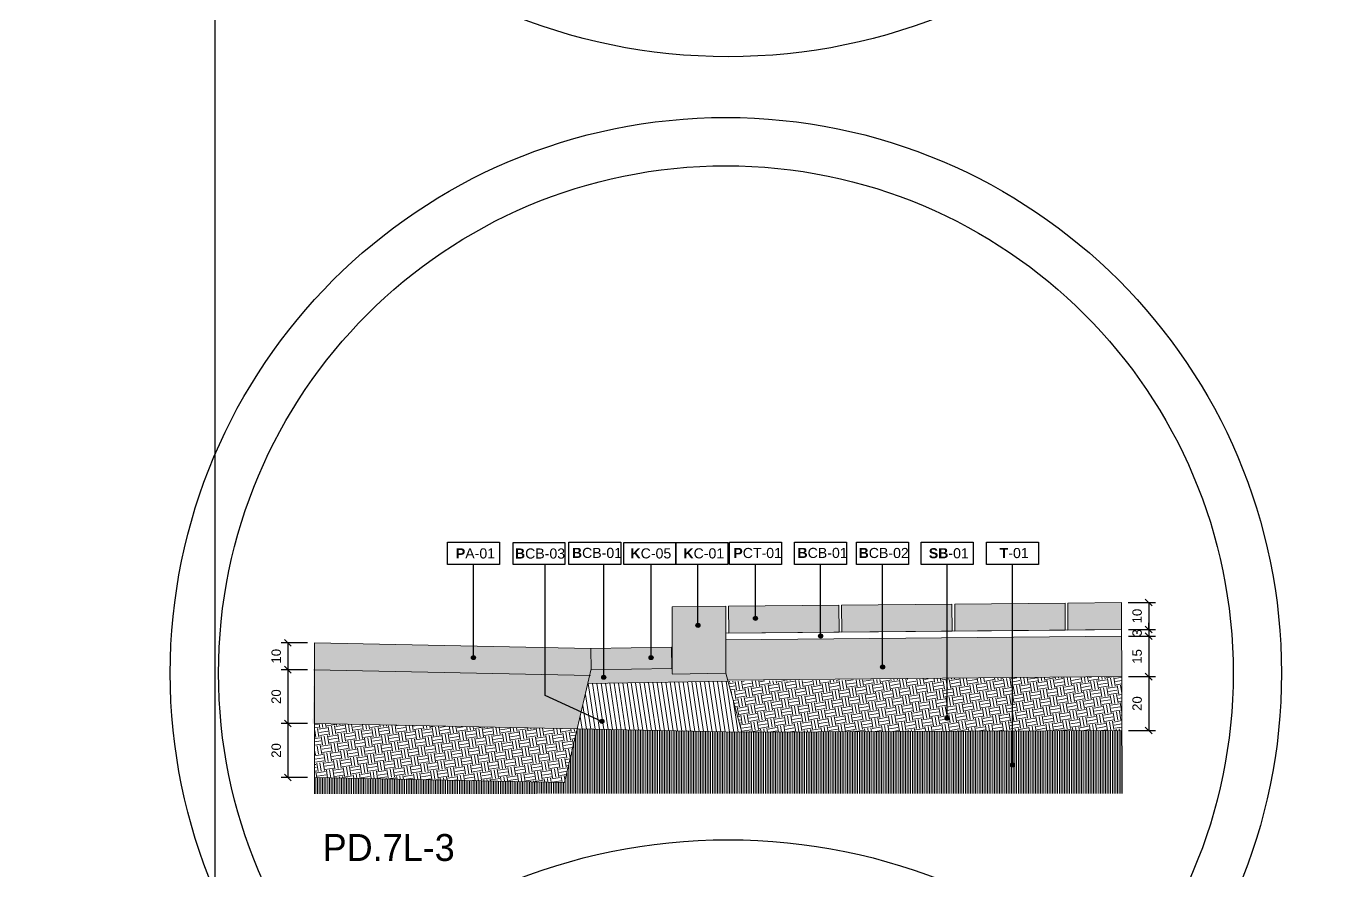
# Model space of a CAD drawing. Header units: metres. Extents: x -325 to 301, y -147 to 149.
# Drawn here: x 81.533 to 86.39, y 6.574 to 9.71 of the extents above; entities that cross this region are included whole.
import ezdxf

# ---------------------------------------------------------------- set-up
doc = ezdxf.new("R2010")
doc.units = ezdxf.units.M
doc.layers.get('Defpoints').update_dxf_attribs({"lineweight": 13})
doc.layers.add('-aux', color=50, linetype='Continuous', plot=False)
doc.layers.add('-AUX-QAD', color=5, linetype='Continuous', plot=False)
doc.layers.add('0-TX-1_25', color=7, linetype='Continuous', true_color=0x3f4f7f)
doc.layers.add('03-TR-Paviment_07_Precast Concrete Blocks', color=7, linetype='Continuous', lineweight=5, true_color=0xe7ddd0)
doc.layers.add('3-TR tot_u', color=7, linetype='Continuous', lineweight=5, true_color=0x787878)
for name, color, linetype, lineweight in [('1-CM', 7, 'Continuous', 0), ('2-L-secció', 1, 'Continuous', 0), ('3-TR Formigó', 252, 'Continuous', 0), ('3-TR Seleccionat', 44, 'Continuous', 0), ('3-TR Tot-u', 37, 'Continuous', 0), ('3_TR_paviment gris', 252, 'Continuous', 5)]:
    doc.layers.add(name, color=color, linetype=linetype, lineweight=lineweight)
doc.layers.add('A-KEYPLAN_HATCH', color=7, linetype='Continuous')
doc.layers.add('A_TEXT_2', color=7, linetype='Continuous')
doc.styles.get("Standard").update_dxf_attribs({"font": 'arial.ttf'})
doc.styles.add('x-llegenda materials$0$ENGRAVERS', font='TT0586M.TTF')
doc.dimstyles.new('ISO-25', dxfattribs={"dimtxt": 0.1, "dimasz": 0.1, "dimexe": 0.1, "dimexo": 0.1, "dimgap": 0.1, "dimtad": 1, "dimdec": 0, "dimlfac": 100, "dimzin": 9, "dimtxsty": 'Standard', "dimblk": 'OBLIQUE', "dimcen": 0.1, "dimadec": 0, "dimazin": 0, "dimtfac": 1, "dimtdec": 0, "dimtmove": 0, "dimatfit": 3, "dimldrblk": 'OBLIQUE', "dimfxl": 1, "dimarcsym": 0})

# ---------------------------------------------------------------- blocks, each defined once
blk = doc.blocks.new('hatch keyplan 2')
at = {"layer": 'A-KEYPLAN_HATCH'}
blk.add_lwpolyline([(0, 0.00548), (0.01287, 0.00548), (0.01287, 0), (0, 0)], close=True, dxfattribs=at)
blk = doc.blocks.new('hatch keyplan')
at = {"layer": 'A-KEYPLAN_HATCH'}
blk.add_blockref('hatch keyplan 2', (1.43058, 0.85215), dxfattribs=at)
blk = doc.blocks.new('B-CB03')
at = {"layer": 'A-KEYPLAN_HATCH'}
blk.add_blockref('hatch keyplan', (-1.43058, -0.85215), dxfattribs=at)
at = {"layer": 'A_TEXT_2', "insert": (-0.0008, 0.00398), "char_height": 0.0025, "attachment_point": 1}
blk.add_mtext_dynamic_manual_height_columns('\\pi0.00128;{\\fArial|b1|i0|c0|p34;B}CB-03', width=0.0145619, gutter_width=0.015, heights=[0], dxfattribs=at)
blk = doc.blocks.new('K04')
at = {"layer": 'A-KEYPLAN_HATCH'}
blk.add_blockref('hatch keyplan', (-1.42958, -0.85215), dxfattribs=at)
at = {"layer": 'A_TEXT_2', "insert": (0.0002, 0.00402), "char_height": 0.0025, "attachment_point": 1}
blk.add_mtext_dynamic_manual_height_columns('\\pi0.00244;{\\fArial|b1|i0|c0|p34;K}C-05', width=0.0145619, gutter_width=0.015, heights=[0], dxfattribs=at)
blk = doc.blocks.new('K01A')
at = {"layer": 'A-KEYPLAN_HATCH'}
blk.add_blockref('hatch keyplan', (-1.42958, -0.85215), dxfattribs=at)
at = {"layer": 'A_TEXT_2', "insert": (0.0002, 0.00402), "char_height": 0.0025, "attachment_point": 1}
blk.add_mtext_dynamic_manual_height_columns('\\pi0.00269;{\\fArial|b1|i0|c0|p34;K}C-01', width=0.0145619, gutter_width=0.015, heights=[0], dxfattribs=at)
blk = doc.blocks.new('PCB01')
at = {"layer": 'A-KEYPLAN_HATCH'}
blk.add_lwpolyline([(0.001, 0.00548), (0.01387, 0.00548), (0.01387, 0), (0.001, 0)], close=True, dxfattribs=at)
at = {"layer": 'A_TEXT_2', "insert": (0.0002, 0.00409), "char_height": 0.0025, "attachment_point": 1}
blk.add_mtext_dynamic_manual_height_columns('\\pi0.00171;{\\fArial|b1|i0|c0|p34;P}CT-01', width=0.0145619, gutter_width=0.015, heights=[0], dxfattribs=at)
blk = doc.blocks.new('B-CB01')
at = {"layer": 'A-KEYPLAN_HATCH'}
blk.add_blockref('hatch keyplan', (-1.43058, -0.85215), dxfattribs=at)
at = {"layer": 'A_TEXT_2', "insert": (-0.0008, 0.00411), "char_height": 0.0025, "attachment_point": 1}
blk.add_mtext_dynamic_manual_height_columns('\\pi0.00152;{\\fArial|b1|i0|c0|p34;B}CB-01', width=0.0145619, gutter_width=0.015, heights=[0], dxfattribs=at)
blk = doc.blocks.new('B-CB02')
at = {"layer": 'A-KEYPLAN_HATCH'}
blk.add_blockref('hatch keyplan', (-1.43058, -0.85215), dxfattribs=at)
at = {"layer": 'A_TEXT_2', "insert": (-0.0008, 0.00409), "char_height": 0.0025, "attachment_point": 1}
blk.add_mtext_dynamic_manual_height_columns('\\pi0.00129;{\\fArial|b1|i0|c0|p34;B}CB-02', width=0.0145619, gutter_width=0.015, heights=[0], dxfattribs=at)
blk = doc.blocks.new('SB-01')
at = {"layer": 'A-KEYPLAN_HATCH'}
blk.add_blockref('hatch keyplan', (-1.43058, -0.85215), dxfattribs=at)
at = {"layer": 'A_TEXT_2', "insert": (-0.0008, 0.00403), "char_height": 0.0025, "attachment_point": 1}
blk.add_mtext_dynamic_manual_height_columns('\\pi0.00271;{\\fArial|b1|i0|c0|p34;SB}-01', width=0.0145619, gutter_width=0.015, heights=[0], dxfattribs=at)
blk = doc.blocks.new('T-01')
at = {"layer": 'A-KEYPLAN_HATCH'}
blk.add_blockref('hatch keyplan', (-1.43058, -0.85215), dxfattribs=at)
at = {"layer": 'A_TEXT_2', "insert": (-0.0008, 0.00408), "char_height": 0.0025, "attachment_point": 1}
blk.add_mtext_dynamic_manual_height_columns('\\pi0.00405;{\\fArial|b1|i0|c0|p34;T}-01', width=0.0145619, gutter_width=0.015, heights=[0], dxfattribs=at)
blk = doc.blocks.new('B-A01')
at = {"layer": 'A-KEYPLAN_HATCH'}
blk.add_blockref('hatch keyplan', (-1.43058, -0.85215), dxfattribs=at)
at = {"layer": 'A_TEXT_2', "insert": (-0.0008, 0.00399), "char_height": 0.0025, "attachment_point": 1}
blk.add_mtext_dynamic_manual_height_columns('\\pi0.00288;{\\fArial|b1|i0|c0|p34;P}A-01', width=0.0145619, gutter_width=0.015, heights=[0], dxfattribs=at)
blk = doc.blocks.new('POINT')
at = {"layer": '0-TX-1_25'}
h = blk.add_hatch(dxfattribs=at)
h.set_pattern_fill('ANGLE', color=256)
h.set_pattern_definition([(0, (-83.747, -12.726), (0, 6.985), [5.08, -1.905]), (90, (-83.747, -12.726), (-6.985, 4e-16), [5.08, -1.905])])
edge = h.paths.add_edge_path()
edge.add_arc((0, 0), 0.0075, 0, 360)
h = blk.add_hatch(color=256, dxfattribs=at)
h.dxf.hatch_style = 1
edge = h.paths.add_edge_path()
edge.add_arc((0, 0), 0.0075, 0, 360)
blk.add_circle((0, 0), 0.0075, dxfattribs=at)
blk = doc.blocks.new('_Oblique')
at = {"color": 0, "lineweight": -2}
blk.add_line((-0.5, -0.5), (0.5, 0.5), dxfattribs=at)
blk = doc.blocks.new('*D1319')
at = {"layer": '0-TX-1_25', "color": 0, "lineweight": -2, "transparency": 16777216}
for p, q in [((22.8472, 7.592), (22.7222, 7.592)), ((22.7472, 7.592), (22.7472, 6.6163)), ((22.6859, 6.6163), (22.7722, 6.6163))]:
    blk.add_line(p, q, dxfattribs=at)
at = {"layer": 'Defpoints', "color": 0, "transparency": 16777216}
for p in [(113.1665, 7.592, 0.0017), (22.6609, 6.6163, 0.0017), (22.7472, 6.6163)]:
    blk.add_point(p, dxfattribs=at)
at = {"layer": '0-TX-1_25', "color": 0, "lineweight": -2, "transparency": 16777216, "xscale": 0.025, "yscale": 0.025, "zscale": 0.025}
for p, rotation in [((22.7472, 7.592), 90), ((22.7472, 6.6163), 270)]:
    blk.add_blockref('_Oblique', p, dxfattribs=dict(at, rotation=rotation))
at = {"layer": '0-TX-1_25', "color": 0, "transparency": 16777216, "insert": (22.7043, 7.1041), "char_height": 0.035, "attachment_point": 5, "rotation": 90}
blk.add_mtext('98', dxfattribs=at)
blk = doc.blocks.new('*D1351')
at = {"layer": '0-TX-1_25', "color": 0, "lineweight": -2, "transparency": 16777216}
for p, q in [((85.6269, 7.5699), (85.7276, 7.5699)), ((85.7026, 7.5699), (85.7026, 7.4699)), ((85.6278, 7.4699), (85.7276, 7.4699))]:
    blk.add_line(p, q, dxfattribs=at)
at = {"layer": 'Defpoints', "color": 0, "transparency": 16777216}
for p in [(85.6019, 7.5699, 0.0017), (85.6028, 7.4699, 0.0017), (85.7026, 7.4699)]:
    blk.add_point(p, dxfattribs=at)
at = {"layer": '0-TX-1_25', "color": 0, "lineweight": -2, "transparency": 16777216, "xscale": 0.025, "yscale": 0.025, "zscale": 0.025}
for p, rotation in [((85.7026, 7.5699), 90), ((85.7026, 7.4699), 270)]:
    blk.add_blockref('_Oblique', p, dxfattribs=dict(at, rotation=rotation))
at = {"layer": '0-TX-1_25', "color": 0, "transparency": 16777216, "insert": (85.6598, 7.5199), "char_height": 0.035, "attachment_point": 5, "rotation": 90}
blk.add_mtext('10', dxfattribs=at)
blk = doc.blocks.new('*D1352')
at = {"layer": '0-TX-1_25', "color": 0, "lineweight": -2, "transparency": 16777216}
for p, q in [((85.7026, 7.4699), (85.7026, 7.4949)), ((85.6271, 7.4699), (85.7276, 7.4699)), ((85.6271, 7.4449), (85.7276, 7.4449)), ((85.7026, 7.4699), (85.7026, 7.4449)), ((85.7026, 7.4449), (85.7026, 7.4199))]:
    blk.add_line(p, q, dxfattribs=at)
at = {"layer": 'Defpoints', "color": 0, "transparency": 16777216}
for p in [(85.6021, 7.4699, 0.0017), (85.6021, 7.4449, 0.0017), (85.7026, 7.4449)]:
    blk.add_point(p, dxfattribs=at)
at = {"layer": '0-TX-1_25', "color": 0, "lineweight": -2, "transparency": 16777216, "xscale": 0.025, "yscale": 0.025, "zscale": 0.025}
for p, rotation in [((85.7026, 7.4699), 270), ((85.7026, 7.4449), 90)]:
    blk.add_blockref('_Oblique', p, dxfattribs=dict(at, rotation=rotation))
at = {"layer": '0-TX-1_25', "color": 0, "transparency": 16777216, "insert": (85.6597, 7.4574), "char_height": 0.035, "attachment_point": 5, "rotation": 90}
blk.add_mtext('3', dxfattribs=at)
blk = doc.blocks.new('*D1353')
at = {"layer": '0-TX-1_25', "color": 0, "lineweight": -2, "transparency": 16777216}
for p, q in [((85.6271, 7.4449), (85.7276, 7.4449)), ((85.7026, 7.4449), (85.7026, 7.2949)), ((85.6272, 7.2949), (85.7276, 7.2949))]:
    blk.add_line(p, q, dxfattribs=at)
at = {"layer": 'Defpoints', "color": 0, "transparency": 16777216}
for p in [(85.6021, 7.4449, 0.0017), (85.6022, 7.2949, 0.0017), (85.7026, 7.2949)]:
    blk.add_point(p, dxfattribs=at)
at = {"layer": '0-TX-1_25', "color": 0, "lineweight": -2, "transparency": 16777216, "xscale": 0.025, "yscale": 0.025, "zscale": 0.025}
for p, rotation in [((85.7026, 7.4449), 90), ((85.7026, 7.2949), 270)]:
    blk.add_blockref('_Oblique', p, dxfattribs=dict(at, rotation=rotation))
at = {"layer": '0-TX-1_25', "color": 0, "transparency": 16777216, "insert": (85.6598, 7.3699), "char_height": 0.035, "attachment_point": 5, "rotation": 90}
blk.add_mtext('15', dxfattribs=at)
blk = doc.blocks.new('*D1354')
at = {"layer": '0-TX-1_25', "color": 0, "lineweight": -2, "transparency": 16777216}
for p, q in [((85.6272, 7.2949), (85.7276, 7.2949)), ((85.7026, 7.2949), (85.7026, 7.0949)), ((85.628, 7.0949), (85.7276, 7.0949))]:
    blk.add_line(p, q, dxfattribs=at)
at = {"layer": 'Defpoints', "color": 0, "transparency": 16777216}
for p in [(85.6022, 7.2949, 0.0017), (85.603, 7.0949, 0.0017), (85.7026, 7.0949)]:
    blk.add_point(p, dxfattribs=at)
at = {"layer": '0-TX-1_25', "color": 0, "lineweight": -2, "transparency": 16777216, "xscale": 0.025, "yscale": 0.025, "zscale": 0.025}
for p, rotation in [((85.7026, 7.2949), 90), ((85.7026, 7.0949), 270)]:
    blk.add_blockref('_Oblique', p, dxfattribs=dict(at, rotation=rotation))
at = {"layer": '0-TX-1_25', "color": 0, "transparency": 16777216, "insert": (85.6598, 7.1949), "char_height": 0.035, "attachment_point": 5, "rotation": 90}
blk.add_mtext('20', dxfattribs=at)
blk = doc.blocks.new('*D1355')
at = {"layer": '0-TX-1_25', "color": 0, "lineweight": -2, "transparency": 16777216}
for p, q in [((82.5785, 7.4207), (82.4797, 7.4207)), ((82.5047, 7.4207), (82.5047, 7.3207)), ((82.5785, 7.3207), (82.4797, 7.3207))]:
    blk.add_line(p, q, dxfattribs=at)
at = {"layer": 'Defpoints', "color": 0, "transparency": 16777216}
for p in [(82.6035, 7.4207, 0), (82.5047, 7.3207), (82.6035, 7.3207, 0)]:
    blk.add_point(p, dxfattribs=at)
at = {"layer": '0-TX-1_25', "color": 0, "lineweight": -2, "transparency": 16777216, "xscale": 0.025, "yscale": 0.025, "zscale": 0.025}
for p, rotation in [((82.5047, 7.4207), 90), ((82.5047, 7.3207), 270)]:
    blk.add_blockref('_Oblique', p, dxfattribs=dict(at, rotation=rotation))
at = {"layer": '0-TX-1_25', "color": 0, "transparency": 16777216, "insert": (82.4618, 7.3707), "char_height": 0.035, "attachment_point": 5, "rotation": 90}
blk.add_mtext('10', dxfattribs=at)
blk = doc.blocks.new('*D1356')
at = {"layer": '0-TX-1_25', "color": 0, "lineweight": -2, "transparency": 16777216}
for p, q in [((82.5765, 7.3207), (82.4797, 7.3207)), ((82.5047, 7.3207), (82.5047, 7.1208)), ((82.5724, 7.1208), (82.4797, 7.1208))]:
    blk.add_line(p, q, dxfattribs=at)
at = {"layer": 'Defpoints', "color": 0, "transparency": 16777216}
for p in [(82.6015, 7.3207, 0), (82.5047, 7.1208), (82.5974, 7.1208, 0.0017)]:
    blk.add_point(p, dxfattribs=at)
at = {"layer": '0-TX-1_25', "color": 0, "lineweight": -2, "transparency": 16777216, "xscale": 0.025, "yscale": 0.025, "zscale": 0.025}
for p, rotation in [((82.5047, 7.3207), 90), ((82.5047, 7.1208), 270)]:
    blk.add_blockref('_Oblique', p, dxfattribs=dict(at, rotation=rotation))
at = {"layer": '0-TX-1_25', "color": 0, "transparency": 16777216, "insert": (82.4618, 7.2207), "char_height": 0.035, "attachment_point": 5, "rotation": 90}
blk.add_mtext('20', dxfattribs=at)
blk = doc.blocks.new('*D1357')
at = {"layer": '0-TX-1_25', "color": 0, "lineweight": -2, "transparency": 16777216}
for p, q in [((82.5785, 7.1208), (82.4797, 7.1208)), ((82.5047, 7.1208), (82.5047, 6.9206)), ((82.5785, 6.9206), (82.4797, 6.9206))]:
    blk.add_line(p, q, dxfattribs=at)
at = {"layer": 'Defpoints', "color": 0, "transparency": 16777216}
for p in [(82.6035, 7.1208, 0.0026), (82.5047, 6.9206), (82.6035, 6.9206, 0)]:
    blk.add_point(p, dxfattribs=at)
at = {"layer": '0-TX-1_25', "color": 0, "lineweight": -2, "transparency": 16777216, "xscale": 0.025, "yscale": 0.025, "zscale": 0.025}
for p, rotation in [((82.5047, 7.1208), 90), ((82.5047, 6.9206), 270)]:
    blk.add_blockref('_Oblique', p, dxfattribs=dict(at, rotation=rotation))
at = {"layer": '0-TX-1_25', "color": 0, "transparency": 16777216, "insert": (82.4618, 7.0207), "char_height": 0.035, "attachment_point": 5, "rotation": 90}
blk.add_mtext('20', dxfattribs=at)

msp = doc.modelspace()

# ---------------------------------------------------------------- hatches: boundary and pattern name
at = {"layer": '03-TR-Paviment_07_Precast Concrete Blocks'}
h = msp.add_hatch(color=256, dxfattribs=at)
h.dxf.hatch_style = 1
h.paths.add_polyline_path([(83.932, 7.5546), (83.9295, 7.3036), (84.132, 7.3076), (84.132, 7.5564)])
h = msp.add_hatch(color=256, dxfattribs=at)
h.dxf.hatch_style = 1
h.paths.add_polyline_path([(84.1419, 7.5565), (84.1429, 7.4565), (84.5528, 7.4603), (84.5519, 7.5603)])
h = msp.add_hatch(color=256, dxfattribs=at)
h.dxf.hatch_style = 1
h.paths.add_polyline_path([(84.6573, 7.5613), (84.5619, 7.5604), (84.5628, 7.4604), (84.6582, 7.4613)])
h = msp.add_hatch(color=256, dxfattribs=at)
h.dxf.hatch_style = 1
h.paths.add_polyline_path([(84.9719, 7.5641), (84.6573, 7.5613), (84.6582, 7.4613), (84.9728, 7.4642)])
h = msp.add_hatch(color=256, dxfattribs=at)
h.dxf.hatch_style = 1
h.paths.add_polyline_path([(85.3928, 7.468), (85.3919, 7.568), (84.9819, 7.5642), (84.9828, 7.4642)])
h = msp.add_hatch(color=256, dxfattribs=at)
h.dxf.hatch_style = 1
h.paths.add_polyline_path([(85.6028, 7.4699), (85.6019, 7.5699), (85.4019, 7.5681), (85.4028, 7.4681)])
at = {"layer": '3-TR Formigó'}
h = msp.add_hatch(dxfattribs=at)
h.set_pattern_fill('ANSI31', color=256, scale=0.005, angle=-126.3922, style=0)
h.set_pattern_definition([(278.60779, (-0.036823, -48.161143), (0.0156961847, 0.0023760076), [])])
h.paths.add_polyline_path([(84.14, 7.2777), (83.6208, 7.2693), (83.5798, 7.1007), (84.1911, 7.0882)])
at = {"layer": '3-TR Seleccionat'}
h = msp.add_hatch(dxfattribs=at)
h.set_pattern_fill('ANSI31', color=256, scale=0.002, angle=45, style=0)
h.set_pattern_definition([(90, (82.456161, 13.8118287), (-0.00635, -6e-11), [])])
h.paths.add_polyline_path([(82.6035, 6.8594), (82.6035, 6.9206), (83.5332, 6.9016), (83.5798, 7.1007), (84.1911, 7.0882), (85.603, 7.0949), (85.6035, 6.8605), (83.5627, 6.8605)])
at = {"layer": '3-TR Tot-u'}
h = msp.add_hatch(dxfattribs=at)
h.set_pattern_fill('EARTH', color=256, scale=0.005, angle=-80.3021, style=0)
h.set_pattern_definition([(279.698, (84.047065, 7.03073), (0.0366447, -0.0259479), [0.03175, -0.03175]), (279.698, (84.0588, 7.032734), (0.0366447, -0.0259479), [0.03175, -0.03175]), (279.698, (84.070537, 7.03474), (0.0366447, -0.0259479), [0.03175, -0.03175]), (9.698, (84.075118, 7.031496), (0.0259479, 0.0366447), [0.03175, -0.03175]), (9.698, (84.077124, 7.01976), (0.0259479, 0.0366447), [0.03175, -0.03175]), (9.698, (84.07913, 7.008024), (0.0259479, 0.0366447), [0.03175, -0.03175])])
h.paths.add_polyline_path([(85.6027, 7.0949), (85.6035, 7.2949), (84.14, 7.2777), (84.1911, 7.0882)])
h = msp.add_hatch(dxfattribs=at)
h.set_pattern_fill('EARTH', color=256, scale=0.005, angle=279, style=0)
h.set_pattern_definition([(279, (-0.24494, -14.025402), (0.036325899, -0.02639231), [0.03175, -0.03175]), (279, (-0.23318, -14.02354), (0.036325899, -0.02639231), [0.03175, -0.03175]), (279, (-0.22142, -14.021677), (0.036325899, -0.02639231), [0.03175, -0.03175]), (9, (-0.21688, -14.024976), (0.02639231, 0.036325899), [0.03175, -0.03175]), (9, (-0.215017, -14.036736), (0.02639231, 0.036325899), [0.03175, -0.03175]), (9, (-0.213155, -14.048496), (0.02639231, 0.036325899), [0.03175, -0.03175])])
h.paths.add_polyline_path([(82.605, 7.1206), (82.6035, 6.9206), (83.5332, 6.9016), (83.5798, 7.1007)])
at = {"layer": '3-TR tot_u'}
h = msp.add_hatch(dxfattribs=at)
h.set_pattern_fill('AR-CONC', color=256, scale=0.0002, angle=90.2664)
h.set_pattern_definition([(140.2664143104, (269984.931893, -738413.763825), (0.0030183585511, 0.0364513625844), [0.00381, -0.04191]), (85.2664143104, (269984.931893, -738413.763825), (-0.0381781810675, -0.0072262829332), [0.003048, -0.033528116834]), (190.7178590104, (269984.932144, -738413.760787), (-0.0351598209585, 0.0292250795622), [0.00323800176, -0.03561804892]), (136.4506143104, (269984.921733, -738413.763872), (0.0081562825582, 0.0542543196878), [0.005715, -0.062865]), (186.9019719204, (269984.922413, -738413.75935), (-0.049705465848, 0.047250217616), [0.004857004628, -0.053427121632]), (81.45056548, (269984.921733, -738413.76387), (-0.0497054658455, 0.0472502176188), [0.004571993414, -0.050291946384]), (111.2664143104, (269984.92425, -738413.75878), (0.0203118235131, 0.0304176527954), [0.00381, -0.04191]), (56.2664143104, (269984.92425, -738413.75878), (-0.0368946682902, 0.0121889849718), [0.003048, -0.033528]), (161.7178593104, (269984.925942, -738413.756246), (-0.016582844967, 0.0426066376987), [0.00323800176, -0.03561798752]), (127.7664143104, (269984.931893, -738413.763825), (-0.0169136972324, 0.00053908133522), [0, -0.0331216, 0, -0.034036, 0, -0.033655]), (97.7664143104, (269984.931893, -738413.763825), (-0.02009803784808, 0.0132706243038), [0, -0.0194056, 0, -0.0323596, 0, -0.012827]), (57.7664143104, (269984.931946, -738413.775153), (0.00101964285024, 0.02712315336895), [0, -0.0127, 0, -0.039624, 0, -0.052578]), (47.7664143104, (269984.93197, -738413.780233), (-0.0052229971542, 0.0296018704426), [0, -0.01651, 0, -0.0263144, 0, -0.037338])])
h.paths.add_polyline_path([(85.6022, 7.2949), (85.6023, 7.3951), (85.6019, 7.4449), (84.1319, 7.4315), (84.1326, 7.3615), (84.1326, 7.3615), (84.133, 7.3115), (84.1388, 7.2821)])
h = msp.add_hatch(dxfattribs=at)
h.set_pattern_fill('AR-CONC', color=256, scale=0.0002, angle=88.1652)
h.set_pattern_definition([(138.16522, (-0.215076, 3.07125), (0.004352801, 0.036316187), [0.00381, -0.04191]), (83.16522, (-0.215076, 3.07125), (-0.03841746, -0.005821639), [0.003048, -0.033528117]), (188.616665, (-0.214713, 3.074275), (-0.034064657, 0.030494548), [0.003238002, -0.035618049]), (134.34942, (-0.22523, 3.071574), (0.010140008, 0.053918794), [0.005715, -0.062865]), (184.80078, (-0.224386, 3.076067), (-0.047939638, 0.049040876), [0.004857005, -0.05342712]), (79.34937, (-0.22523, 3.071574), (-0.04793964, 0.049040876), [0.004571993, -0.050291946]), (109.16522, (-0.22253, 3.07657), (0.021413416, 0.029652477), [0.00381, -0.04191]), (54.16522, (-0.22253, 3.07657), (-0.036422958, 0.013533515), [0.003048, -0.033528]), (159.616665, (-0.220745, 3.07904), (-0.015009543, 0.043185993), [0.003238002, -0.035617988]), (125.66522, (-0.215076, 3.071249), (-0.0168825598, 0.0011588517), [0, -0.0331216, 0, -0.034036, 0, -0.033655]), (95.66522, (-0.215076, 3.071249), (-0.0195979633, 0.0139985867), [0, -0.0194056, 0, -0.0323596, 0, -0.012827]), (55.66522, (-0.215439, 3.059926), (0.002013415, 0.0270675318), [0, -0.0127, 0, -0.039624, 0, -0.052578]), (45.66522, (-0.215602, 3.054849), (-0.0041341466, 0.029773466), [0, -0.01651, 0, -0.0263144, 0, -0.037338])])
h.paths.add_polyline_path([(83.6292, 7.2997), (82.6015, 7.3207), (82.5974, 7.1208), (83.5798, 7.1007)])
h = msp.add_hatch(dxfattribs=at)
h.set_pattern_fill('AR-CONC', color=256, scale=9e-05, angle=90.2664)
h.set_pattern_definition([(140.266414, (0.19611, -15.498637), (0.0013582613, 0.0164031132), [0.0017145, -0.0188595]), (85.266414, (0.19611, -15.498637), (-0.0171801815, -0.0032518273), [0.0013716, -0.0150876526]), (190.71786, (0.196224, -15.49727), (-0.0158219194, 0.0131512858), [0.0014571008, -0.016028122]), (136.450614, (0.191538, -15.498659), (0.003670327, 0.024414444), [0.00257175, -0.02828925]), (186.901972, (0.191844, -15.496624), (-0.0223674596, 0.021262598), [0.002185652, -0.024042205]), (81.450565, (0.191538, -15.498659), (-0.0223674596, 0.021262598), [0.002057397, -0.022631376]), (111.266414, (0.192671, -15.496367), (0.0091403206, 0.0136879438), [0.0017145, -0.0188595]), (56.266414, (0.19267, -15.496367), (-0.0166026007, 0.0054850432), [0.0013716, -0.0150876]), (161.71786, (0.193432, -15.495227), (-0.0074622802, 0.019172987), [0.0014571008, -0.0160280944]), (127.766414, (0.1961104, -15.4986373), (-0.00761116375, 0.0002425866), [0, -0.01490472, 0, -0.0153162, 0, -0.01514475]), (97.766414, (0.19611, -15.498637), (-0.009044117, 0.0059717809), [0, -0.00873252, 0, -0.01456182, 0, -0.00577215]), (57.766414, (0.196134, -15.503735), (0.0004588393, 0.012205419), [0, -0.005715, 0, -0.0178308, 0, -0.0236601]), (47.766414, (0.196145, -15.506021), (-0.0023503487, 0.0133208417), [0, -0.0074295, 0, -0.01184148, 0, -0.0168021])])
h.paths.add_polyline_path([(83.9269, 7.2743), (84.14, 7.2777), (84.132, 7.3076), (83.928, 7.3028), (83.9291, 7.3245), (83.632, 7.3236), (83.6195, 7.2701)])
at = {"layer": '3_TR_paviment gris'}
h = msp.add_hatch(dxfattribs=at)
h.set_pattern_fill('DOTS', color=256, scale=0.005, angle=357.5166, style=0)
h.set_pattern_definition([(357.516611, (-0.422664, -13.320892), (0.0043089525, 0.0077580804), [0, -0.0079375])])
h.paths.add_polyline_path([(83.6305, 7.3997), (82.6035, 7.4207), (82.6015, 7.3207), (83.6292, 7.2997)])
msp.add_hatch(color=256, dxfattribs=at).paths.add_polyline_path([(83.9295, 7.3246), (83.6318, 7.3197), (83.629, 7.3997), (83.929, 7.4046)])

# ---------------------------------------------------------------- linework, layer by layer
at = {"layer": '-aux'}
msp.add_lwpolyline([(82.2345, 3.4567), (82.2345, 133.4567)], dxfattribs=at)
at = {"layer": '-AUX-QAD'}
for centre, radius in [((84.1403, 11.7508), 2.1539), ((84.132, 7.3076, 0.0017), 2.0638), ((84.132, 7.3076, 0.0017), 1.8844), ((84.1403, 4.5356), 2.1539)]:
    msp.add_circle(centre, radius, dxfattribs=at)
at = {"layer": '0-TX-1_25', "elevation": 0.0017}
for points in [[(83.1944, 7.3655), (83.1944, 7.7115)], [(83.6716, 7.1288), (83.4614, 7.2246), (83.4614, 7.7115)], [(83.6784, 7.2927), (83.6784, 7.7115)], [(83.8541, 7.3655), (83.8541, 7.7115)], [(84.0282, 7.4852), (84.0282, 7.7115)], [(84.2419, 7.5111), (84.2419, 7.7115)], [(85.1969, 6.9665), (85.1969, 7.7114)]]:
    msp.add_lwpolyline(points, dxfattribs=at)
at = {"layer": '0-TX-1_25'}
for points in [[(84.4838, 7.4391), (84.4838, 7.7115)], [(84.7143, 7.3304), (84.7143, 7.7115)], [(84.9538, 7.1404), (84.9538, 7.7115)]]:
    msp.add_lwpolyline(points, dxfattribs=at)
at = {"layer": '1-CM'}
for p, q in [((84.132, 7.4587, 0.0017), (84.132, 7.5564, 0.0017)), ((84.1319, 7.4565, 0.0017), (85.6021, 7.4699, 0.0017)), ((84.1319, 7.4315, 0.0017), (85.6021, 7.4449, 0.0017)), ((84.132, 7.4315, 0.0017), (85.6022, 7.4449, 0.0017)), ((83.6305, 7.3997, 0), (82.6035, 7.4207, 0)), ((84.1388, 7.2821, 0.0017), (85.6022, 7.2949, 0.0017)), ((83.5798, 7.1007, 0.0017), (83.5332, 6.9016, 0.0017))]:
    msp.add_line(p, q, dxfattribs=at)
at = {"layer": '1-CM', "extrusion": (-4.11465e-09, -2.15679e-15, 1), "elevation": 0.0017, "flags": 128}
msp.add_lwpolyline([(83.932, 7.5546), (83.932, 7.3036), (84.132, 7.3076), (84.132, 7.5564)], close=True, dxfattribs=at)
at = {"layer": '1-CM', "elevation": 0.0017}
for points in [[(84.5528, 7.4604), (84.1429, 7.4565), (84.1419, 7.5565), (84.5519, 7.5603)], [(84.9728, 7.4642), (84.5628, 7.4604), (84.5619, 7.5604), (84.9719, 7.5641)], [(85.3928, 7.468), (84.9828, 7.4642), (84.9819, 7.5642), (85.3919, 7.568)], [(85.6021, 7.4699), (85.4028, 7.4681), (85.4019, 7.5681), (85.6019, 7.5699)]]:
    msp.add_lwpolyline(points, close=True, dxfattribs=at)
at = {"layer": '1-CM', "extrusion": (-4.11462e-09, 1.54738e-11, 1), "elevation": 0.0017}
msp.add_lwpolyline([(83.9318, 7.3246), (83.6318, 7.3197), (83.6305, 7.3997), (83.9305, 7.4046)], close=True, dxfattribs=at)
at = {"layer": '1-CM'}
for points, elevation in [([(83.6292, 7.2997), (82.6015, 7.3207)], 0), ([(83.6193, 7.2693), (84.14, 7.2777)], 0.0017), ([(84.1911, 7.0882), (82.6035, 7.1206)], 0.0017), ([(84.1911, 7.0882), (85.603, 7.0949)], 0.0017), ([(82.6035, 6.9206), (83.5332, 6.9016)], 0)]:
    msp.add_lwpolyline(points, dxfattribs=dict(at, elevation=elevation))
at = {"layer": '1-CM', "extrusion": (-4.11465e-09, -2.15679e-15, 1), "elevation": 0.0017}
msp.add_lwpolyline([(83.632, 7.3236), (83.5798, 7.1007), (84.1911, 7.0882), (84.132, 7.3076)], dxfattribs=at)
at = {"layer": '2-L-secció'}
for p, q in [((85.6019, 7.5699, 0.0017), (85.6035, 6.8605, 0.0017)), ((82.6035, 7.4207, 0.0035), (82.6035, 6.8594, 0.0017))]:
    msp.add_line(p, q, dxfattribs=at)

# ---------------------------------------------------------------- block references
at = {"color": 244, "true_color": 0x991b1e, "xscale": 14.99999999999007, "yscale": 14.99999999999007, "zscale": 14.99999999999007}
msp.add_blockref('B-A01', (83.0978, 7.7115, 0.0017), dxfattribs=at)
at = {"layer": '0-TX-1_25', "xscale": 15, "yscale": 15, "zscale": 15}
for name, p in [('B-CB03', (83.3413, 7.7112, 0.0017)), ('B-CB01', (83.5493, 7.7115, 0.0017)), ('K04', (83.7382, 7.7111, 0.0017)), ('K01A', (83.9311, 7.7112, 0.0017)), ('PCB01', (84.1311, 7.7115, 0.0017)), ('B-CB01', (84.3872, 7.7115)), ('B-CB02', (84.6177, 7.7115)), ('SB-01', (84.8572, 7.7115)), ('T-01', (85.1003, 7.7115, 0.0017))]:
    msp.add_blockref(name, p, dxfattribs=at)
at = {"layer": '0-TX-1_25'}
for p in [(84.0282, 7.4852, 0.0017), (84.2419, 7.5111, 0.0017), (84.4838, 7.4458), (83.1944, 7.3655, 0.0017), (83.8541, 7.3655, 0.0017), (84.7143, 7.3304), (83.6784, 7.2927, 0.0017), (84.9538, 7.1404), (83.6716, 7.1288, 0.0017), (85.1969, 6.9665, 0.0017)]:
    msp.add_blockref('POINT', p, dxfattribs=at)

# ---------------------------------------------------------------- texts
at = {"layer": '-aux', "insert": (82.6342, 6.7105, 0.0017), "char_height": 0.1, "width": 19.210099, "attachment_point": 1, "style": 'x-llegenda materials$0$ENGRAVERS'}
msp.add_mtext('PD.7L-3', dxfattribs=at)

# ---------------------------------------------------------------- dimensions: what is measured, and where the dimension line sits
at = {"layer": '0-TX-1_25'}
for base, p1, p2, picture, middle in [((22.7472, 6.6163), (113.1665, 7.592, 0.0017), (22.6609, 6.6163, 0.0017), '*D1319', (22.7043, 7.1041)), ((85.7026, 7.4699), (85.6019, 7.5699, 0.0017), (85.6028, 7.4699, 0.0017), '*D1351', (85.6598, 7.5199)), ((82.5047, 7.3207), (82.6035, 7.4207, 0), (82.6035, 7.3207, 0), '*D1355', (82.4618, 7.3707)), ((85.7026, 7.2949), (85.6021, 7.4449, 0.0017), (85.6022, 7.2949, 0.0017), '*D1353', (85.6598, 7.3699)), ((82.5047, 7.1208), (82.6015, 7.3207, 0), (82.5974, 7.1208, 0.0017), '*D1356', (82.4618, 7.2207)), ((85.7026, 7.0949), (85.6022, 7.2949, 0.0017), (85.603, 7.0949, 0.0017), '*D1354', (85.6598, 7.1949)), ((82.5047, 6.9206), (82.6035, 7.1208, 0.0026), (82.6035, 6.9206, 0), '*D1357', (82.4618, 7.0207))]:
    dim = msp.add_linear_dim(base=base, p1=p1, p2=p2, angle=90, dimstyle='ISO-25', override={"dimtxt": 0.035, "dimasz": 0.025, "dimexe": 0.025, "dimexo": 0.025, "dimgap": 0.025, "dimblk1": 'Oblique', "dimblk2": 'Oblique', "dimsah": 1, "dimfxl": 0.1, "dimfxlon": 1, "dimarcsym": 1}, dxfattribs=at)
    dim.commit()
    dim.dimension.update_dxf_attribs({"geometry": picture, "text_midpoint": middle})
dim = msp.add_linear_dim(base=(85.702627, 7.444932), p1=(85.602138, 7.469933, 0.001725), p2=(85.602143, 7.444932, 0.001725), angle=90, dimstyle='ISO-25', override={"dimtxt": 0.035, "dimasz": 0.025, "dimexe": 0.025, "dimexo": 0.025, "dimgap": 0.025, "dimblk1": 'Oblique', "dimblk2": 'Oblique', "dimsah": 1, "dimfxl": 0.1, "dimfxlon": 1, "dimarcsym": 1}, dxfattribs=at)
dim.commit()
dim.dimension.update_dxf_attribs({"geometry": '*D1352', "text_midpoint": (85.702627, 7.457433), "dimtype": 160})

doc.saveas('drawing.dxf')
